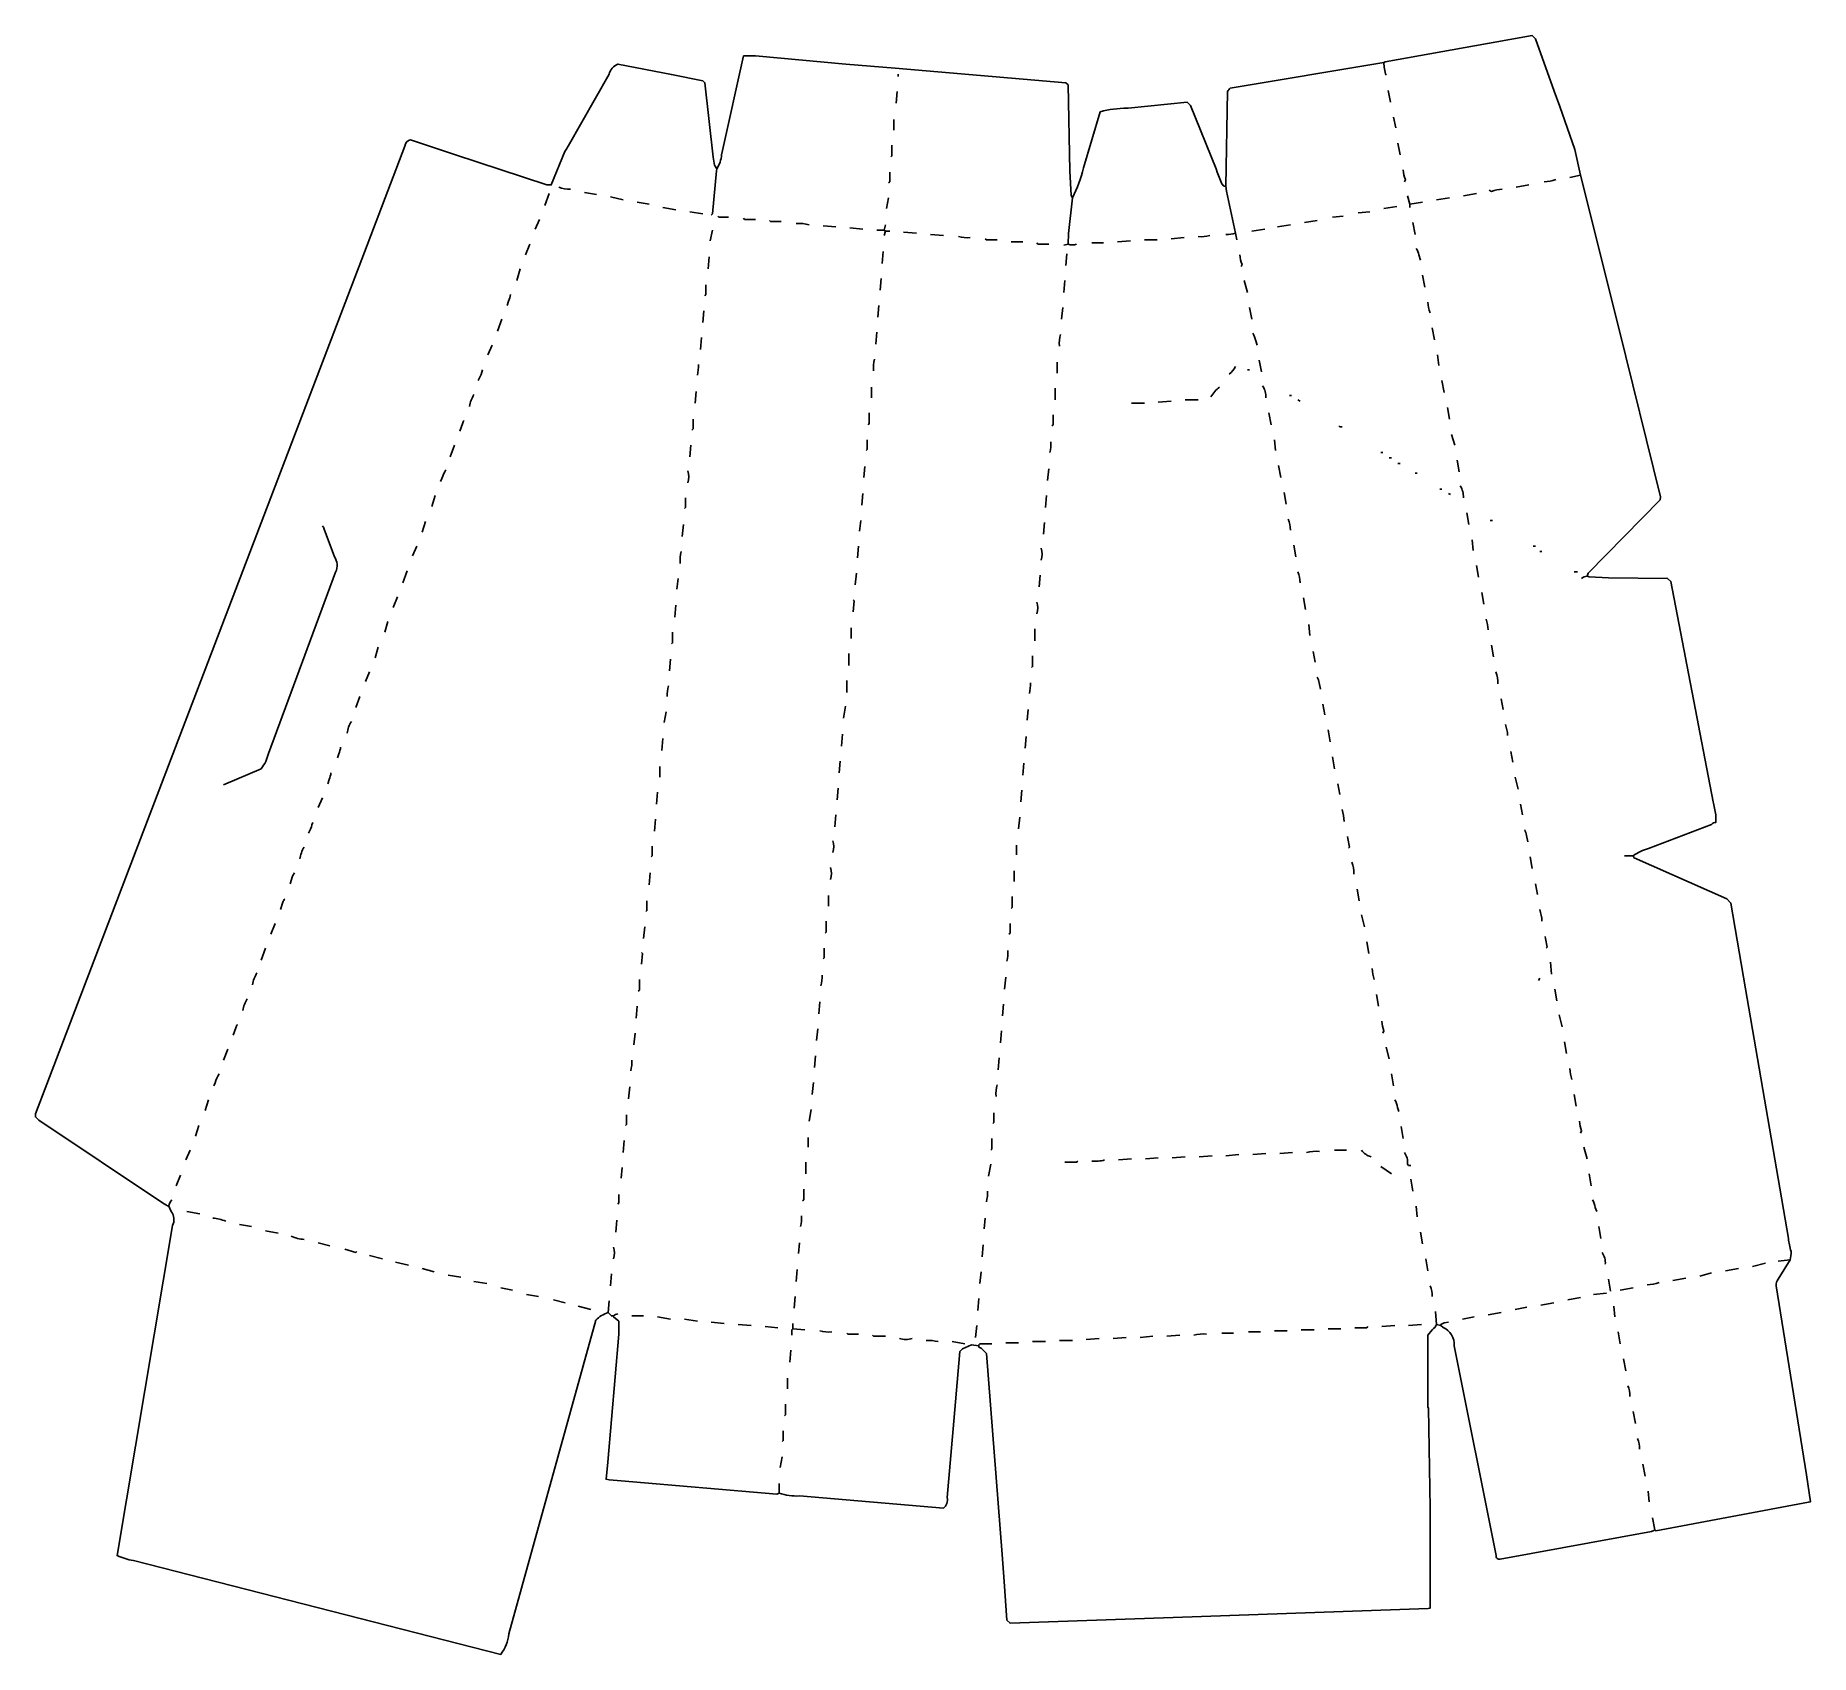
# Model space of a CAD drawing. Extents: x 86 to 1738, y 79 to 1585.
import ezdxf

# ---------------------------------------------------------------- set-up
doc = ezdxf.new("R2010")
doc.units = 0
doc.layers.get('0').update_dxf_attribs({"linetype": 'CONTINUOUS'})

msp = doc.modelspace()

# ---------------------------------------------------------------- linework, layer by layer
at = {"color": 250, "linetype": 'CONTINUOUS'}
for points in [[(1530, 1082), (1531, 1085), (1598, 1153), (1598.5, 1156), (1559.647059, 1312.911765), (1524, 1455), (1518.647059, 1478.911765), (1504.7, 1518.9), (1499.3, 1533.1), (1482, 1582), (1479, 1585), (1342.076923, 1560.615385), (1341, 1560), (1198, 1536, 0.087183), (1195.494119, 1532.994254), (1194, 1445), (1194.405405, 1440.067568), (1203, 1401), (1204, 1395)], [(715, 1418), (716, 1419), (719.7, 1459.1), (720, 1461), (718.015385, 1464.276923), (716.560976, 1471.95122), (709, 1541), (707, 1543), (677.923077, 1548.615385), (628.076923, 1558.384615, 0.236747), (619.8, 1549.1), (581.8, 1482.1, -0.06304), (579.2, 1477.9), (578.8, 1477.1), (566, 1446), (562, 1446), (476.1, 1474.3), (435, 1488, 0.328384), (429.8, 1482.1), (389.8, 1377.1), (86, 582), (86, 579), (89, 576), (204.153846, 499.230769), (207.153846, 497.230769, 0.092595), (210, 496), (212.230769, 491.153846, -0.304185), (213.405405, 477.932432), (162, 171, 0.065333), (177.088235, 166.352941), (519, 79, 0.125855), (526.647059, 98.088235), (607.352941, 389.911765, -0.124868), (619, 397)], [(1047, 1391), (1047.45082, 1400.959016), (1051, 1434), (1049.914149, 1436.073132), (1048.521664, 1458.980069), (1047, 1539), (1045, 1541), (885.962069, 1554.544828), (840.037931, 1558.455172), (756, 1566), (745, 1566), (725.384615, 1477.923077), (724.615385, 1474.076923, -0.12639), (720, 1461)], [(1343, 1548, -0.087717), (1341, 1560)], [(1051, 1434, 0.065796), (1061.3, 1461.9), (1077, 1514, -0.065244), (1101.955446, 1517.445545), (1103.044554, 1517.554455), (1158, 1523), (1161, 1520), (1184.7, 1460.9), (1185.8, 1457.9), (1190, 1447), (1192, 1445), (1194, 1445)], [(956, 1397, -0.091428), (945, 1398)], [(1194, 1400, 0.083987), (1203, 1401)], [(525, 1334), (526.2, 1337.9, 0.0734), (528, 1344)], [(1384, 1327, -0.09779), (1382, 1337)], [(1039, 1296, -0.091428), (1040, 1307)], [(1223, 1297), (1221.647059, 1300.911765, 0.096815), (1219, 1308)], [(498, 1264, 0.084978), (501.3, 1271.9), (502, 1274)], [(702, 1269, 0.075231), (703, 1279)], [(866, 1273, -0.091428), (867, 1284)], [(1197, 1270, 0.071068), (1203, 1277)], [(1180, 1249, -0.085679), (1188, 1258)], [(490, 1240, -0.096994), (494, 1251)], [(481, 1217), (483.3, 1223.9, -0.089945), (485, 1227)], [(463, 1170), (464.3, 1172.9, -0.077257), (468, 1181)], [(693, 1169, 0.165548), (693, 1180)], [(1415, 1155, 0.146795), (1412, 1166)], [(261, 888), (296, 903, 0.120385), (302.8, 917.1), (365.3, 1085.9, 0.261766), (364.3, 1100.1), (354.7, 1125.9, 0.089945), (353, 1129)], [(1022, 1097, 0.165548), (1022, 1108)], [(1565, 822), (1573, 822, -0.091425), (1587.1, 828.8), (1646, 851, -0.245916), (1650, 853), (1650, 860), (1647.594595, 870.932432), (1647.384615, 872.076923), (1608, 1077), (1605, 1080), (1550.008766, 1080.490915), (1532.026154, 1081.470769), (1530, 1082, 0.165541), (1525, 1080)], [(1018, 1047, 0.159525), (1018, 1058)], [(674, 970, -0.088179), (675, 980)], [(1011, 973, 0.075231), (1012, 983)], [(1282, 977), (1280.594595, 982.932432, 0.07895), (1279, 988)], [(376, 936, -0.108388), (380, 947)], [(1456, 934, 0.09779), (1454, 944)], [(367, 913), (368.2, 916.9, 0.0734), (370, 923)], [(358, 889), (359.2, 892.9, 0.0734), (361, 899)], [(1304, 854, 0.078284), (1302, 865)], [(340, 843, 0.084978), (343.3, 850.9), (344, 853)], [(1475, 835), (1473.594595, 840.932432, 0.07895), (1472, 846)], [(332, 819, -0.096994), (336, 830)], [(826, 800, 0.159525), (826, 811)], [(1390, 386), (1394, 385), (1396.153846, 383.230769, -0.310055), (1406.384615, 366.076923), (1445.384615, 171.076923, 0.487625), (1449.067568, 167.594595), (1589.932432, 193.405405, 0.120517), (1593, 195), (1594, 194), (1736.1, 220.7), (1738, 221), (1734.405405, 246.067568), (1706, 422, -0.150778), (1707.8, 428.1), (1719, 446, 0.072038), (1720, 454, -0.064835), (1717.405405, 466.067568), (1677.405405, 698.067568), (1664, 778), (1660, 782), (1574, 820), (1573, 822)], [(323, 796), (325.3, 802.9, -0.089945), (327, 806)], [(314, 772), (316.3, 778.9, -0.089945), (318, 782)], [(288, 702, -0.096994), (292, 713)], [(1332, 707, -0.063906), (1330, 717)], [(279, 678, -0.096994), (283, 689)], [(270, 655), (272.3, 661.9, -0.089945), (274, 665)], [(640, 622, 0.075231), (641, 632)], [(1516, 614, -0.063906), (1514, 624)], [(980, 598, -0.091428), (981, 609)], [(1355, 584), (1353.647059, 587.911765, 0.096815), (1351, 595)], [(1269, 546, -0.08251), (1281, 547)], [(1329, 542, -0.152013), (1320, 548)], [(1366, 534), (1364, 534), (1363, 535, 0.180261), (1360, 546)], [(210, 496, -0.118273), (213, 502)], [(971, 500, 0.075231), (972, 510)], [(1539, 491), (1537.647059, 494.911765, 0.096815), (1535, 502)], [(263, 482, 0.079229), (251, 485)], [(798, 477, 0.075231), (799, 487)], [(1586, 423, 0.106907), (1597, 425)], [(620, 408), (619, 397), (622, 394), (624, 394), (624, 393), (629, 389), (629, 377), (618.544828, 258.037931), (617, 242), (620.040984, 241.45082), (631.037931, 240.455172), (776, 228), (778, 229, 0.089377), (797.037931, 226.455172), (931, 215, 0.284593), (934.544828, 225.037931), (940.544828, 296.037931), (946.42, 360.94), (948.9, 363.2), (957, 367), (964, 366), (964, 367), (965, 368), (976, 368)], [(964, 366), (964, 365), (966, 364), (971, 359), (985.544828, 171.962069), (987.544828, 146.962069), (990, 111), (993, 108), (1144.983907, 113.482797), (1382.1, 121.7), (1384, 122), (1384, 215), (1382.505434, 307.994682), (1382, 309), (1382, 376), (1386, 381, 0.09902), (1390, 386), (1389, 398)], [(926, 370, 0.079254), (915, 371)]]:
    msp.add_lwpolyline(points, format="xyb", dxfattribs=at)
for points in [[(889, 1547), (889, 1549)], [(885, 1497), (885, 1507)], [(1352, 1499), (1350, 1509)], [(1356, 1474), (1354, 1485)], [(880, 1448), (881, 1449), (881, 1458)], [(1514, 1453), (1524, 1455)], [(560, 1427), (564, 1438)], [(608, 1437), (597, 1439)], [(1415, 1436), (1427, 1438)], [(707, 1419), (695, 1421)], [(1317, 1420), (1328, 1421)], [(1341, 1424), (1353, 1426)], [(1365, 1425), (1365, 1428), (1363, 1436)], [(1365, 1428), (1377, 1430)], [(1390, 1432), (1402, 1434)], [(551, 1405), (555, 1414)], [(876, 1399), (877, 1403), (876, 1404), (877, 1409)], [(1218, 1403), (1230, 1405)], [(1293, 1416), (1303, 1417)], [(1370, 1400), (1368, 1411)], [(542, 1381), (546, 1391)], [(881, 1403), (877, 1403), (876, 1404), (869, 1404)], [(906, 1401), (894, 1402)], [(1069, 1392), (1080, 1392)], [(712, 1368), (713, 1379)], [(874, 1373), (875, 1384)], [(1045, 1371), (1046, 1382)], [(534, 1357), (537, 1368)], [(872, 1348), (873, 1359)], [(1043, 1346), (1044, 1357)], [(1214, 1346), (1211, 1357)], [(1379, 1351), (1377, 1362)], [(709, 1343), (710, 1344), (710, 1353)], [(707, 1318), (708, 1329)], [(870, 1323), (871, 1334)], [(1218, 1321), (1216, 1332)], [(516, 1310), (520, 1321)], [(868, 1298), (869, 1309)], [(1388, 1302), (1386, 1313)], [(507, 1288), (511, 1297)], [(1037, 1271), (1037, 1281)], [(1214, 1274), (1216, 1274)], [(1227, 1272), (1225, 1283)], [(1392, 1278), (1391, 1288)], [(864, 1248), (864, 1258)], [(1035, 1246), (1035, 1257)], [(1397, 1253), (1395, 1264)], [(700, 1243), (701, 1254)], [(1106, 1243), (1118, 1243)], [(1156, 1246), (1168, 1246)], [(1253, 1250), (1255, 1250)], [(1263, 1245), (1261, 1246)], [(1032, 1222), (1033, 1223), (1033, 1232)], [(1236, 1223), (1234, 1234)], [(1240, 1199), (1239, 1209)], [(1302, 1221), (1300, 1221), (1299, 1222)], [(472, 1193), (476, 1204)], [(695, 1193), (696, 1204)], [(1338, 1197), (1340, 1197)], [(1346, 1192), (1348, 1192)], [(1411, 1179), (1409, 1190)], [(857, 1174), (858, 1184)], [(1028, 1171), (1029, 1182)], [(1245, 1174), (1243, 1185)], [(1354, 1187), (1356, 1187)], [(1370, 1178), (1372, 1178)], [(455, 1147), (458, 1157)], [(855, 1148), (856, 1159)], [(1026, 1146), (1027, 1157)], [(1250, 1149), (1248, 1160)], [(1393, 1163), (1395, 1163)], [(1403, 1158), (1401, 1159)], [(690, 1145), (691, 1146), (691, 1155)], [(1420, 1130), (1418, 1141)], [(446, 1123), (449, 1133)], [(688, 1119), (689, 1130)], [(1440, 1134), (1442, 1134)], [(437, 1101), (441, 1110)], [(851, 1099), (852, 1110)], [(1424, 1106), (1423, 1116)], [(1480, 1110), (1482, 1110)], [(1429, 1081), (1427, 1092)], [(1486, 1105), (1488, 1105)], [(428, 1076), (432, 1087)], [(683, 1070), (684, 1080)], [(1518, 1086), (1521, 1086)], [(419, 1053), (423, 1063)], [(847, 1049), (848, 1059), (847, 1060)], [(1268, 1051), (1266, 1062)], [(1434, 1056), (1432, 1067)], [(681, 1044), (682, 1055)], [(411, 1030), (414, 1040)], [(845, 1024), (845, 1034)], [(1016, 1022), (1016, 1033)], [(402, 1006), (405, 1016)], [(843, 999), (843, 1010)], [(1013, 997), (1014, 998), (1014, 1008)], [(1277, 1002), (1275, 1012)], [(1443, 1007), (1441, 1018)], [(393, 984), (397, 993)], [(676, 994), (677, 1005)], [(384, 960), (388, 970)], [(1286, 953), (1284, 963)], [(1009, 948), (1010, 958)], [(669, 920), (670, 931)], [(836, 924), (837, 935)], [(1007, 922), (1008, 933)], [(1291, 928), (1289, 939)], [(1295, 903), (1293, 914)], [(1461, 909), (1459, 919)], [(667, 895), (667, 905)], [(1005, 897), (1006, 908)], [(1466, 884), (1463, 895)], [(349, 867), (353, 876)], [(664, 870), (665, 881)], [(832, 874), (833, 885)], [(1300, 879), (1298, 889)], [(1470, 860), (1468, 870)], [(662, 845), (663, 856)], [(999, 823), (999, 832)], [(1479, 810), (1477, 821)], [(657, 795), (658, 806)], [(997, 798), (997, 808)], [(1484, 786), (1482, 796)], [(824, 775), (824, 785)], [(994, 773), (995, 774), (995, 784)], [(1318, 780), (1316, 791)], [(821, 750), (822, 751), (822, 761)], [(1323, 756), (1320, 767)], [(305, 749), (309, 759)], [(652, 745), (653, 756)], [(992, 749), (993, 750), (993, 759)], [(296, 725), (300, 736)], [(650, 721), (651, 731), (650, 732)], [(819, 726), (820, 727), (820, 736)], [(1327, 731), (1325, 742)], [(1497, 712), (1496, 723)], [(647, 696), (648, 697), (648, 707)], [(988, 698), (989, 709)], [(1485, 706), (1486, 708)], [(1502, 687), (1500, 698)], [(645, 671), (646, 682)], [(815, 675), (816, 686)], [(986, 673), (987, 684)], [(1336, 682), (1334, 693)], [(813, 650), (814, 661)], [(1507, 663), (1504, 674)], [(1511, 638), (1509, 649)], [(261, 632), (265, 642)], [(982, 623), (983, 634)], [(1346, 633), (1343, 644)], [(1350, 608), (1348, 619)], [(244, 585), (247, 595)], [(638, 596), (639, 607)], [(809, 600), (810, 611)], [(235, 561), (238, 571)], [(1359, 559), (1357, 570)], [(226, 539), (230, 548)], [(633, 546), (634, 557)], [(805, 551), (805, 560)], [(1295, 548), (1306, 548)], [(1530, 540), (1527, 551)], [(803, 526), (803, 537)], [(1348, 526), (1338, 533)], [(217, 515), (221, 525)], [(1368, 510), (1366, 521)], [(1534, 515), (1532, 526)], [(628, 498), (629, 499), (629, 507)], [(800, 501), (801, 502), (801, 512)], [(1372, 486), (1371, 496)], [(239, 489), (227, 491)], [(626, 472), (627, 483)], [(969, 475), (970, 485)], [(287, 477), (276, 479)], [(312, 471), (300, 473)], [(1377, 461), (1375, 472)], [(1543, 466), (1541, 477)], [(796, 452), (797, 462)], [(967, 449), (968, 460)], [(457, 435), (446, 438)], [(482, 430), (470, 432)], [(621, 422), (622, 433)], [(794, 426), (795, 437)], [(965, 424), (966, 435)], [(1659, 436), (1671, 438)], [(1684, 440), (1696, 443)], [(506, 424), (494, 426)], [(1552, 417), (1550, 428)], [(1561, 418), (1573, 420)], [(1610, 427), (1622, 429)], [(579, 406), (568, 409)], [(792, 401), (793, 412)], [(1438, 395), (1450, 397)], [(1463, 400), (1474, 402)], [(1512, 409), (1524, 411)], [(1556, 393), (1555, 403)], [(1239, 380), (1251, 380)], [(1264, 381), (1276, 381)], [(1394, 385), (1394, 386), (1397.076923, 387.615385), (1401, 388)], [(1414, 391), (1425, 393)], [(989, 369), (1001, 369)], [(1190, 378), (1201, 378)], [(1215, 379), (1226, 379)], [(1561, 368), (1559, 379)], [(1566, 343), (1564, 354)], [(786, 326), (786, 336)], [(781, 277), (782, 278), (782, 287)], [(1584, 245), (1582, 256)], [(778, 229), (778, 238)], [(1593, 195), (1591, 206)]]:
    msp.add_lwpolyline(points, dxfattribs=at)
at = {"color": 27, "linetype": 'CONTINUOUS'}
for points in [[(887, 1522), (888, 1533)], [(882, 1472), (883, 1473), (883, 1483)], [(633, 1432), (621, 1435)], [(657, 1428), (646, 1430)], [(756, 1414), (746, 1414), (745, 1415)], [(831, 1407), (819, 1408)], [(856, 1405), (844, 1406)], [(714, 1394), (716, 1404)], [(931, 1399), (919, 1400)], [(981, 1395), (971, 1395), (970, 1396)], [(994, 1393), (1005, 1393)], [(1093, 1393), (1105, 1394)], [(1143, 1396), (1155, 1397)], [(1131, 1244), (1143, 1245)], [(697, 1218), (698, 1219), (698, 1228)], [(1024, 1121), (1025, 1132)], [(841, 974), (841, 985)], [(838, 950), (840, 961)], [(830, 849), (831, 860)], [(1001, 847), (1002, 858)], [(1308, 829), (1309, 830), (1307.3, 838.1), (1307, 840)], [(654, 770), (655, 771), (655, 780)], [(1492, 736), (1493, 737), (1491.3, 745.1), (1491, 747)], [(811, 625), (812, 636)], [(635, 571), (636, 572), (636, 581)], [(631, 522), (632, 532)], [(360, 459), (349, 462)], [(385, 454), (384, 453), (374, 456)], [(409, 447), (397, 450)], [(433, 441), (421, 444)], [(1635, 431), (1646, 434)], [(530, 418), (519, 420)], [(1536, 414), (1548, 415)], [(603, 400), (591, 403)], [(1487, 404), (1499, 406)], [(641, 394), (652, 394)], [(727, 387), (715, 388)], [(777, 383), (765, 384)], [(790, 376), (790, 381), (791, 382), (791, 387)], [(1364, 385), (1376, 386)], [(852, 377), (842, 377), (841, 378)], [(877, 375), (866, 375), (865, 376)], [(951, 368), (939, 370)], [(1014, 370), (1026, 370)], [(788, 351), (789, 362)], [(783, 301), (784, 302), (784, 312)]]:
    msp.add_lwpolyline(points, dxfattribs=at)
at = {"color": 247, "linetype": 'CONTINUOUS'}
for points in [[(1347, 1523), (1345, 1534)], [(1242, 1407), (1254, 1409)], [(1267, 1411), (1279, 1413)], [(1118, 1395), (1130, 1395)], [(705, 1293), (706, 1304)], [(1402, 1228), (1400, 1239)], [(861, 1223), (862, 1224), (862, 1234)], [(859, 1199), (860, 1200), (860, 1209)], [(1407, 1204), (1404, 1214)], [(853, 1124), (854, 1134)], [(1259, 1100), (1257, 1111)], [(849, 1074), (850, 1085)], [(1020, 1072), (1021, 1083)], [(1272, 1027), (1271, 1037)], [(1452, 958), (1450, 968)], [(834, 899), (835, 910)], [(1003, 872), (1004, 883)], [(659, 821), (660, 822), (660, 831)], [(984, 648), (985, 659)], [(1520, 589), (1518, 600)], [(977, 573), (978, 574), (978, 583)], [(1382, 436), (1380, 447)], [(963, 399), (964, 410)], [(802, 381), (791, 382)], [(961, 374), (962, 385)], [(1289, 382), (1301, 382)], [(1575, 294), (1573, 305)], [(1588, 221), (1587, 231)]]:
    msp.add_lwpolyline(points, dxfattribs=at)
at = {"color": 27, "linetype": 'CONTINUOUS'}
for points in [[(1360, 1449), (1361, 1451, -0.084195), (1359, 1460)], [(1043, 1390), (1047, 1391, 0.19952), (1055, 1391)], [(1168, 1398, 0.091428), (1179, 1399)], [(1208, 1370), (1209, 1372, -0.084195), (1207, 1381)], [(1375, 1376), (1373.615385, 1380.923077, 0.124249), (1371, 1387)], [(1030, 1197, 0.075231), (1031, 1207)], [(686, 1094, -0.091428), (687, 1105)], [(1438, 1032, 0.063906), (1436, 1042)], [(1447, 982, 0.106907), (1445, 993)], [(828, 825, 0.165548), (828, 836)], [(1488, 761, 0.078284), (1486, 772)], [(817, 701, 0.075231), (818, 711)], [(1547, 442, 0.180261), (1544, 453)]]:
    msp.add_lwpolyline(points, format="xyb", dxfattribs=at)
at = {"color": 247, "linetype": 'CONTINUOUS'}
for points in [[(584, 1442, -0.106907), (573, 1444)], [(1490, 1449, 0.078284), (1501, 1451)], [(1231, 1248, 0.180261), (1228, 1259)], [(1263, 1076, 0.09779), (1261, 1086)], [(1313, 805, 0.106907), (1311, 816)], [(990, 724, 0.075231), (991, 734)], [(252, 608), (253.3, 610.9, -0.077257), (257, 619)], [(624, 447, 0.159525), (624, 458)], [(1164, 376, -0.08251), (1176, 377)], [(1579, 270, 0.09779), (1577, 280)]]:
    msp.add_lwpolyline(points, format="xyb", dxfattribs=at)
at = {"color": 237, "linetype": 'CONTINUOUS'}
for points in [[(1439, 1441), (1441, 1440, -0.063906), (1451, 1442)], [(1524, 564), (1525, 566, -0.084195), (1523, 575)]]:
    msp.add_lwpolyline(points, format="xyb", dxfattribs=at)
at = {"color": 197, "linetype": 'CONTINUOUS'}
for points in [[(1464, 1444), (1476, 1446)], [(878, 1424), (880, 1434)], [(731, 1416), (722, 1416), (721, 1417)], [(1029, 1391), (1019, 1391), (1018, 1392)], [(1041, 1321), (1042, 1332)], [(678, 1019), (679, 1020), (679, 1030)], [(643, 646), (644, 657)], [(975, 548), (976, 549), (976, 559)], [(973, 524), (975, 535)], [(702, 389), (690, 391)], [(1139, 375), (1151, 376)], [(779, 253), (781, 263)]]:
    msp.add_lwpolyline(points, dxfattribs=at)
at = {"color": 37, "linetype": 'CONTINUOUS'}
for points in [[(682, 1423), (670, 1425)], [(780, 1412), (770, 1412), (769, 1413)], [(806, 575), (808, 586)], [(1119, 540), (1131, 541)], [(1219, 544), (1231, 545)], [(677, 391), (665, 393)], [(1314, 383), (1325, 383), (1326, 384)]]:
    msp.add_lwpolyline(points, dxfattribs=at)
at = {"color": 197, "linetype": 'CONTINUOUS'}
for points in [[(806, 1409, 0.08251), (794, 1410)], [(1254, 1125, 0.09779), (1252, 1135)], [(1340, 657), (1341, 659, -0.084195), (1339, 668)], [(1386, 412, 0.09779), (1384, 422)], [(827, 379, -0.091428), (816, 380)], [(1570, 319, 0.09779), (1568, 329)]]:
    msp.add_lwpolyline(points, format="xyb", dxfattribs=at)
at = {"color": 237, "linetype": 'CONTINUOUS'}
for points in [[(671, 946), (673, 956)], [(1244, 545), (1256, 546)], [(554, 412), (543, 414)], [(752, 385), (740, 386)], [(1339, 384), (1351, 385)], [(1039, 371), (1051, 371)], [(1064, 372), (1076, 373)], [(1089, 373), (1101, 374)]]:
    msp.add_lwpolyline(points, dxfattribs=at)
at = {"color": 251, "linetype": 'CONTINUOUS'}
for points in [[(1044, 537), (1055, 537), (1056, 538)], [(1094, 539), (1106, 540)], [(1144, 541), (1156, 542)], [(1169, 542), (1181, 543)], [(1194, 543), (1206, 544)], [(1708, 445), (1719, 446)], [(1114, 374), (1126, 375)]]:
    msp.add_lwpolyline(points, dxfattribs=at)
for points in [[(1069, 538, 0.094028), (1081, 539)], [(624, 394, -0.120666), (628, 396)]]:
    msp.add_lwpolyline(points, format="xyb", dxfattribs=at)
at = {"color": 37, "linetype": 'CONTINUOUS'}
for points in [[(336, 465, -0.068098), (324, 468)], [(890, 373, 0.158417), (902, 373)]]:
    msp.add_lwpolyline(points, format="xyb", dxfattribs=at)

doc.saveas('drawing.dxf')
